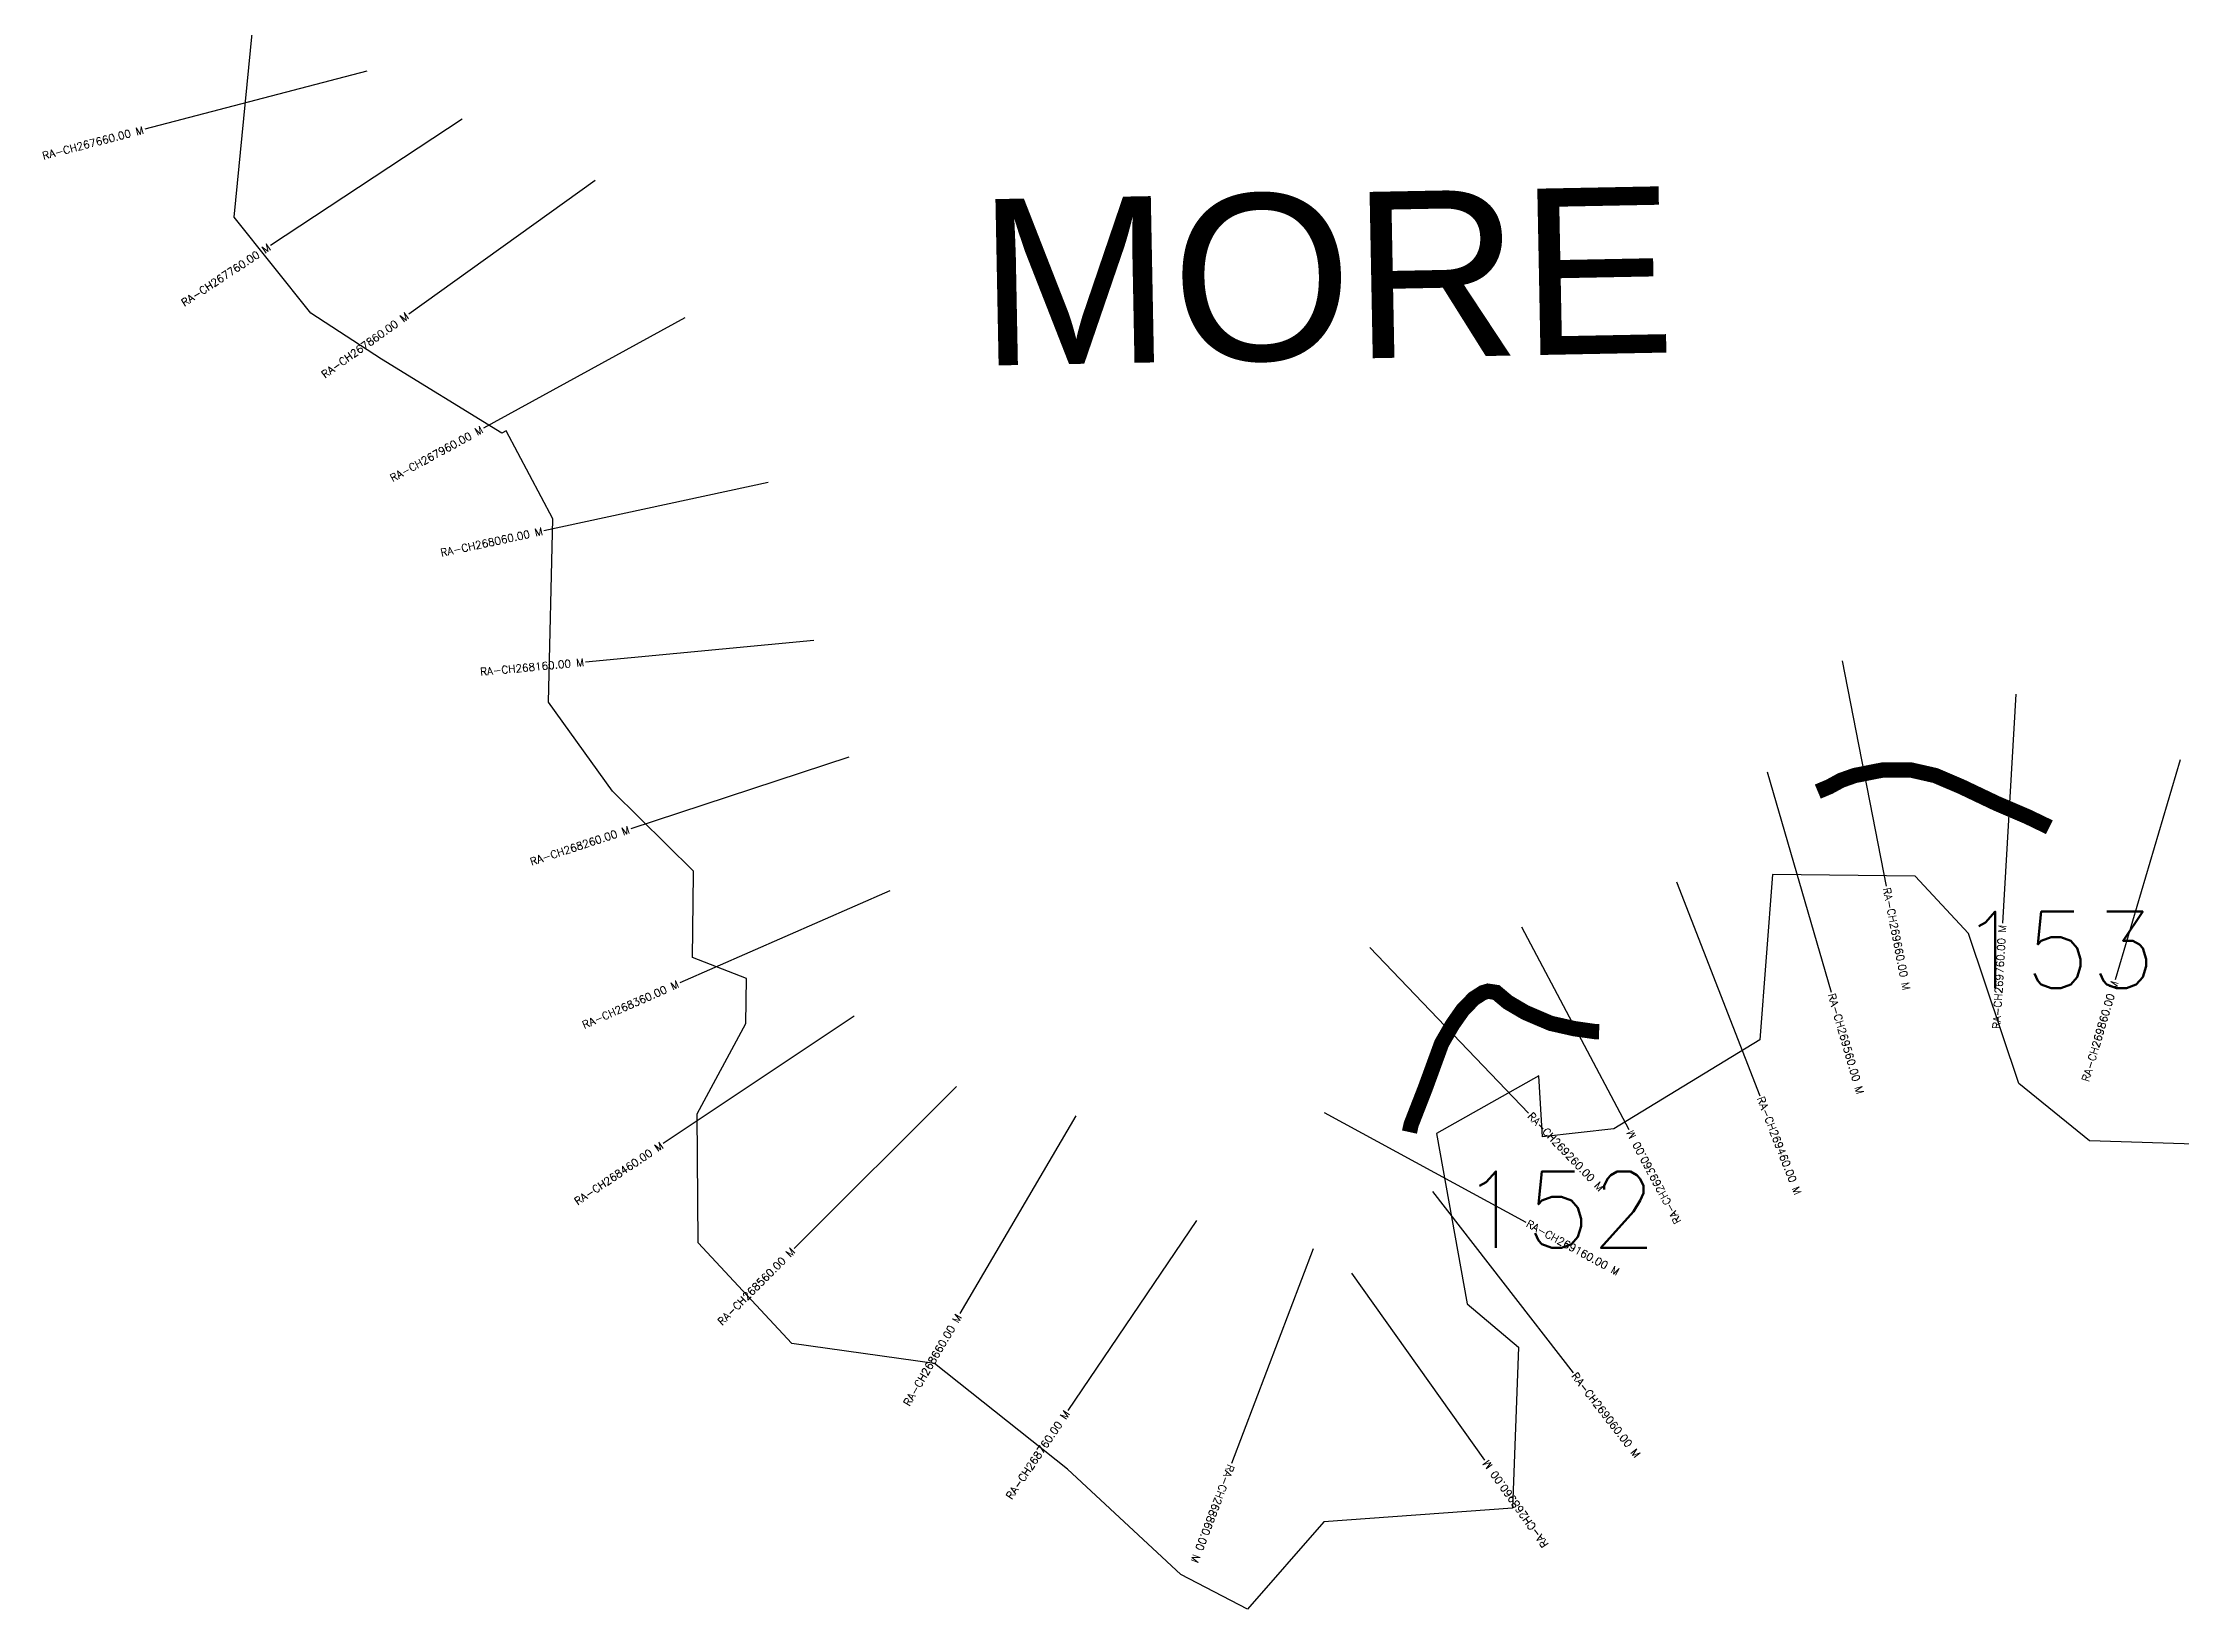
# Model space of a CAD drawing. Header units: metres. Extents: x 279427 to 281906, y 2029712 to 2031581.
# Drawn here: x 279496 to 280894, y 2029712 to 2030737 of the extents above; entities that cross this region are included whole.
import ezdxf
from ezdxf.enums import TextEntityAlignment as Align

# ---------------------------------------------------------------- set-up
doc = ezdxf.new("R2010")
doc.units = ezdxf.units.M
for name, color, linetype in [('ARTIFICIALLY PROTECTED', 4, 'Continuous'), ('CS', 134, 'Continuous'), ('CSMark', 6, 'Continuous'), ('VILLAGE NAME', 250, 'Continuous')]:
    doc.layers.add(name, color=color, linetype=linetype)
doc.styles.get("Standard").update_dxf_attribs({"font": 'simplex.shx'})

msp = doc.modelspace()

# ---------------------------------------------------------------- linework, layer by layer
at = {"color": 6, "flags": 128}
msp.add_lwpolyline([(280985.7, 2030013.9), (280834.5, 2030018.6), (280788.3, 2030056.1), (280755.4, 2030154.2), (280720.5, 2030191.7), (280627.2, 2030192.7), (280618.9, 2030084.7), (280523.5, 2030026.6), (280476.8, 2030021.2), (280474.4, 2030061.2), (280407.5, 2030023.5), (280427.5, 2029912.2), (280461.1, 2029883.7), (280457.1, 2029778.6), (280333.9, 2029769.6), (280283.8, 2029712.5), (280240.2, 2029735.2), (280166.1, 2029804.1), (280079.2, 2029873.2), (279986, 2029886.1), (279924.6, 2029952), (279924.1, 2030036.4), (279955.9, 2030095.3), (279956.2, 2030124.9), (279921, 2030138.6), (279921.7, 2030193.3), (279921.7, 2030194.9), (279868.6, 2030247.3), (279826.8, 2030305.5), (279829.6, 2030425.4), (279799.1, 2030482.8), (279796.3, 2030481.3), (279717.7, 2030529.6), (279671.4, 2030559.8), (279621.2, 2030622.5), (279637.2, 2030785.2)], dxfattribs=at)
at = {"layer": 'ARTIFICIALLY PROTECTED', "const_width": 10, "flags": 128}
for points in [[(280656.8, 2030247), (280664.4, 2030250.2), (280671.9, 2030254.3), (280680.9, 2030257.5), (280699.2, 2030261.1), (280717.3, 2030261.2), (280733.6, 2030257.5), (280750.7, 2030250.2), (280773.6, 2030239.3), (280793.9, 2030230.6), (280807.6, 2030224), (280808.2, 2030223.7)], [(280389.8, 2030024.4), (280390.9, 2030029.4), (280400.1, 2030053), (280410.8, 2030082.3), (280417.9, 2030094.6), (280424.7, 2030104.3), (280431.9, 2030111.7), (280437.8, 2030115.5), (280441.1, 2030116.5), (280446.5, 2030115.7), (280454.1, 2030109.3), (280465.5, 2030102.6), (280482.1, 2030095.5), (280497.6, 2030092), (280511.1, 2030090.1), (280513.8, 2030090)]]:
    msp.add_lwpolyline(points, dxfattribs=at)
at = {"layer": 'CS'}
for p, q in [((279708, 2030717.9), (279562.8, 2030680)), ((279770.4, 2030686.5), (279645.1, 2030604)), ((279857.4, 2030646.5), (279735.4, 2030559.2)), ((279915.9, 2030556.7), (279784.3, 2030484.6)), ((279970.5, 2030449), (279823.8, 2030417.5)), ((280000.4, 2030345.7), (279851, 2030331.7)), ((280672.8, 2030332.4), (280701.6, 2030185.2)), ((280786.3, 2030310.6), (280777.6, 2030160.9)), ((280023.1, 2030269.6), (279880.6, 2030222.6)), ((280893.8, 2030267.8), (280851.3, 2030124)), ((280623.7, 2030259.9), (280665.5, 2030115.8)), ((280050, 2030182.2), (279912.7, 2030121.9)), ((280564.4, 2030188), (280618.8, 2030048.2)), ((280463, 2030158.5), (280533.2, 2030026)), ((280363.8, 2030145), (280467.7, 2030036.8)), ((280026.6, 2030100.2), (279901.9, 2030016.9)), ((280093.6, 2030054.3), (279987.5, 2029948.3)), ((280171.7, 2030035), (280095.8, 2029905.7)), ((280334, 2030037.2), (280465.8, 2029965.6)), ((280404.8, 2029985.5), (280496.8, 2029867)), ((280250.6, 2029966.6), (280166.4, 2029842.4)), ((280326.8, 2029948), (280273.5, 2029807.7)), ((280351.8, 2029932.1), (280438.9, 2029809.9))]:
    msp.add_line(p, q, dxfattribs=at)

# ---------------------------------------------------------------- texts
at = {"char_height": 50, "attachment_point": 1}
for s, insert in [('153', (280749.3, 2030168.5)), ('152', (280422.8, 2029998.7))]:
    msp.add_mtext_dynamic_manual_height_columns(s, width=84.374, gutter_width=1, heights=[74.2], dxfattribs=dict(at, insert=insert))
at = {"layer": 'CSMark'}
for s, rotation, p in [('RA-CH267660.00 M', 14.6275, (279561.9, 2030679.7)), ('RA-CH267760.00 M', 33.3703, (279644.3, 2030603.5)), ('RA-CH267860.00 M', 35.5735, (279734.6, 2030558.6)), ('RA-CH267960.00 M', 28.7289, (279783.5, 2030484.2)), ('RA-CH268060.00 M', 12.1348, (279822.9, 2030417.3)), ('RA-CH268160.00 M', 5.3672, (279850, 2030331.6)), ('RA-CH268260.00 M', 18.2691, (279879.7, 2030222.3)), ('RA-CH269760.00 M', 86.6865, (280777.5, 2030159.9)), ('RA-CH268360.00 M', 23.7051, (279911.7, 2030121.5)), ('RA-CH269860.00 M', 73.5089, (280851, 2030123)), ('RA-CH268460.00 M', 33.7571, (279901.1, 2030016.3)), ('RA-CH269360.00 M', 117.8891, (280533.6, 2030025.1)), ('RA-CH268560.00 M', 44.9828, (279986.8, 2029947.6)), ('RA-CH268660.00 M', 59.5736, (280095.2, 2029904.8)), ('RA-CH268760.00 M', 55.873, (280165.9, 2029841.6)), ('RA-CH268960.00 M', 125.4699, (280439.4, 2029809.1))]:
    msp.add_text(s, height=5, rotation=rotation, dxfattribs=at).set_placement(p, align=Align.MIDDLE_RIGHT)
for s, rotation, p in [('RA-CH269660.00 M', 281.0601, (280701.8, 2030184.2)), ('RA-CH269560.00 M', 286.1473, (280665.7, 2030114.9)), ('RA-CH269460.00 M', 291.29, (280619.2, 2030047.3)), ('RA-CH269260.00 M', 313.8653, (280468.4, 2030036.1)), ('RA-CH269160.00 M', 331.4697, (280466.7, 2029965.1)), ('RA-CH269060.00 M', 307.8182, (280497.4, 2029866.3)), ('RA-CH268860.00 M', 249.2142, (280273.2, 2029806.8))]:
    msp.add_text(s, height=5, rotation=rotation, dxfattribs=at).set_placement(p, align=Align.MIDDLE_LEFT)
at = {"layer": 'VILLAGE NAME', "insert": (280106.6, 2030634.1), "char_height": 108.748, "attachment_point": 1, "rotation": 1.1028}
msp.add_mtext_dynamic_manual_height_columns('{\\fArial|b0|i0|c0|p34;MORE}', width=726.929, gutter_width=543.7, heights=[0], dxfattribs=at)

doc.saveas('drawing.dxf')
